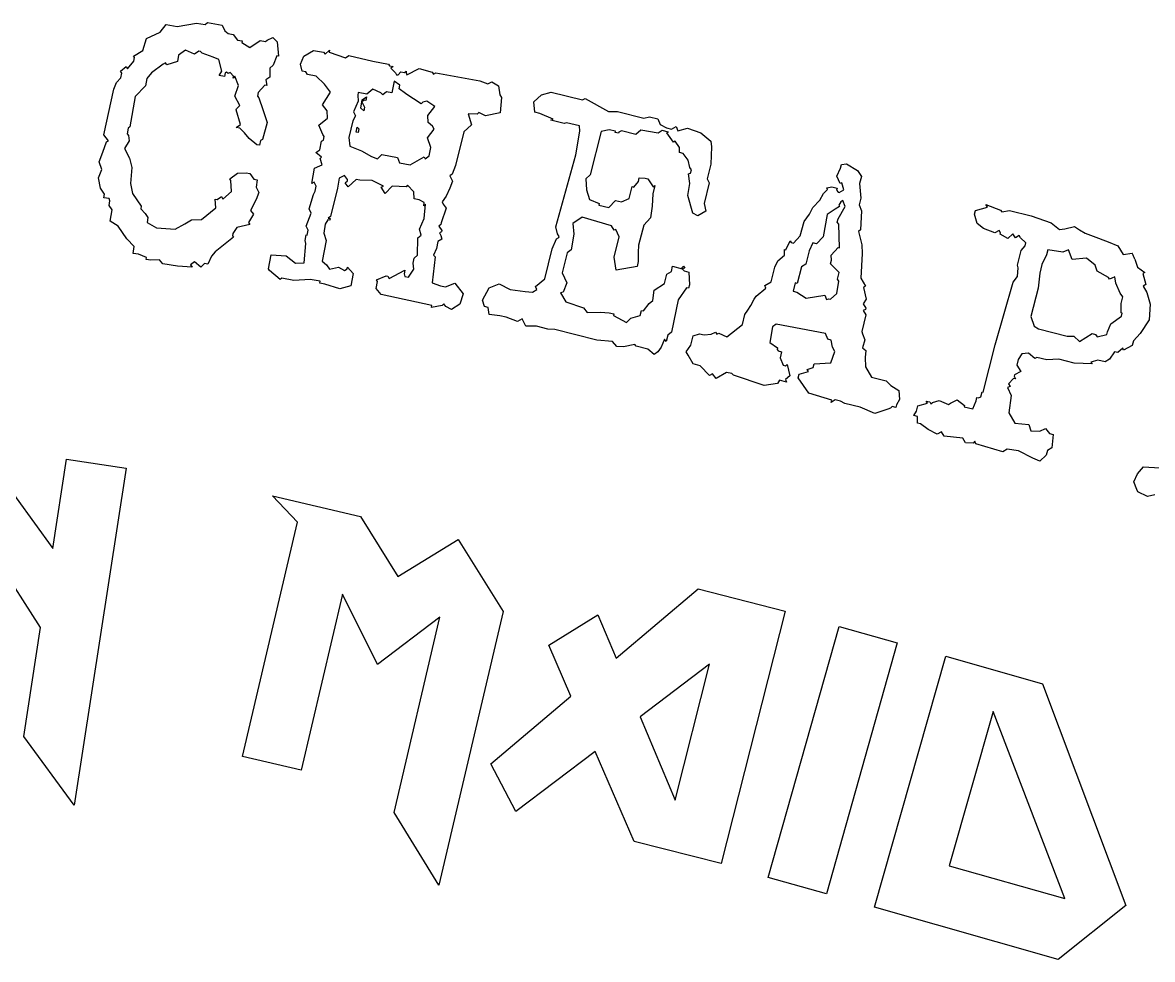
# Model space of a CAD drawing. Extents: x 7.4 to 31.4, y 13.7 to 28.6.
# Drawn here: x 22.539 to 25.47, y 22.854 to 25.285 of the extents above; entities that cross this region are included whole.
import ezdxf

# ---------------------------------------------------------------- set-up
doc = ezdxf.new("R2010")
doc.units = 0
doc.header["$MEASUREMENT"] = 0
doc.layers.add('APS_GEOMETRY', color=7, linetype='Continuous')

msp = doc.modelspace()

# ---------------------------------------------------------------- linework, layer by layer
at = {"layer": 'APS_GEOMETRY'}
for p, q in [((22.895841, 25.259669), (22.91202, 25.279361)), ((22.91202, 25.279361), (22.940068, 25.274586)), ((22.940068, 25.274586), (22.990682, 25.283072)), ((22.990682, 25.283072), (23.012497, 25.279359)), ((23.012497, 25.279359), (23.018752, 25.284707)), ((23.018752, 25.284707), (23.057187, 25.278164)), ((23.057187, 25.278164), (23.064237, 25.263068)), ((22.851503, 25.212703), (22.860963, 25.243159)), ((22.860963, 25.243159), (22.895841, 25.259669)), ((23.064237, 25.263068), (23.072702, 25.256282)), ((23.072702, 25.256282), (23.085168, 25.25416)), ((23.085168, 25.25416), (23.09655, 25.239396)), ((23.09655, 25.239396), (23.109015, 25.237274)), ((23.109015, 25.237274), (23.108308, 25.233119)), ((23.128531, 25.220056), (23.155098, 25.23798)), ((23.155098, 25.23798), (23.169642, 25.235504)), ((23.169642, 25.235504), (23.173465, 25.239129)), ((23.173465, 25.239129), (23.188561, 25.246179)), ((23.188561, 25.246179), (23.199435, 25.234708)), ((22.826505, 25.197718), (22.851503, 25.212703)), ((22.961682, 25.213186), (22.943447, 25.200257)), ((22.985552, 25.202709), (22.961682, 25.213186)), ((22.996493, 25.210467), (22.985552, 25.202709)), ((23.000648, 25.209759), (22.996493, 25.210467)), ((23.005311, 25.205759), (23.000648, 25.209759)), ((23.108308, 25.233119), (23.128531, 25.220056)), ((23.199435, 25.234708), (23.202772, 25.197797)), ((23.26858, 25.198011), (23.293767, 25.212675)), ((23.293767, 25.212675), (23.319678, 25.207923)), ((23.319678, 25.207923), (23.3241, 25.202827)), ((23.3241, 25.202827), (23.33571, 25.213553)), ((23.33571, 25.213553), (23.334759, 25.208371)), ((23.334759, 25.208371), (23.376959, 25.193132)), ((22.81132, 25.165029), (22.827499, 25.184722)), ((22.829091, 25.194071), (22.826505, 25.197718)), ((22.827499, 25.184722), (22.829091, 25.194071)), ((22.910117, 25.180277), (22.904216, 25.177006)), ((22.913565, 25.175415), (22.910117, 25.180277)), ((22.940618, 25.183636), (22.913565, 25.175415)), ((22.943447, 25.200257), (22.940618, 25.183636)), ((23.033337, 25.194574), (23.005311, 25.205759)), ((23.048388, 25.188805), (23.033337, 25.194574)), ((23.056079, 25.158636), (23.048388, 25.188805)), ((23.198616, 25.198504), (23.189178, 25.174457)), ((23.202772, 25.197797), (23.198616, 25.198504)), ((23.260442, 25.177006), (23.26858, 25.198011)), ((23.376959, 25.193132), (23.385545, 25.199056)), ((23.385545, 25.199056), (23.448199, 25.184351)), ((23.448199, 25.184351), (23.48862, 25.176937)), ((22.793108, 25.15851), (22.808049, 25.170931)), ((22.796556, 25.153647), (22.793108, 25.15851)), ((22.794433, 25.141182), (22.796556, 25.153647)), ((22.808049, 25.170931), (22.81132, 25.165029)), ((22.873648, 25.154419), (22.861469, 25.13939)), ((22.904216, 25.177006), (22.873648, 25.154419)), ((23.048763, 25.147054), (23.056079, 25.158636)), ((23.064897, 25.153928), (23.063306, 25.144579)), ((23.068544, 25.156514), (23.064897, 25.153928)), ((23.072169, 25.15269), (23.068544, 25.156514)), ((23.077894, 25.154922), (23.072169, 25.15269)), ((23.086005, 25.146059), (23.077894, 25.154922)), ((23.189178, 25.174457), (23.180315, 25.166346)), ((23.180315, 25.166346), (23.18058, 25.142785)), ((23.264656, 25.159092), (23.260442, 25.177006)), ((23.273984, 25.157381), (23.264656, 25.159092)), ((23.278026, 25.150212), (23.273984, 25.157381)), ((23.300828, 25.14603), (23.278026, 25.150212)), ((23.48862, 25.176937), (23.490969, 25.172221)), ((23.490969, 25.172221), (23.500297, 25.17051)), ((23.500297, 25.17051), (23.494165, 25.166279)), ((23.494165, 25.166279), (23.506964, 25.154289)), ((23.506964, 25.154289), (23.509313, 25.149573)), ((23.509313, 25.149573), (23.513459, 25.148813)), ((23.513459, 25.148813), (23.520352, 25.15719)), ((23.520352, 25.15719), (23.52968, 25.15548)), ((23.52968, 25.15548), (23.534586, 25.158865)), ((23.534586, 25.158865), (23.533826, 25.154719)), ((23.533826, 25.154719), (23.535985, 25.148967)), ((23.535985, 25.148967), (23.567961, 25.1656)), ((23.567961, 25.1656), (23.601594, 25.156217)), ((23.601594, 25.156217), (23.604979, 25.151311)), ((23.604979, 25.151311), (23.610922, 25.154506)), ((23.610922, 25.154506), (23.724931, 25.133596)), ((22.775624, 25.112317), (22.782785, 25.129269)), ((22.782785, 25.129269), (22.794433, 25.141182)), ((22.858286, 25.120691), (22.831166, 25.093241)), ((22.861469, 25.13939), (22.858286, 25.120691)), ((23.063306, 25.144579), (23.048763, 25.147054)), ((23.085121, 25.140865), (23.086005, 25.146059)), ((23.09016, 25.145351), (23.085121, 25.140865)), ((23.089982, 25.094075), (23.098912, 25.121415)), ((23.098912, 25.121415), (23.09016, 25.145351)), ((23.167517, 25.122562), (23.150299, 25.103046)), ((23.172711, 25.121678), (23.167517, 25.122562)), ((23.18058, 25.142785), (23.169816, 25.136067)), ((23.169816, 25.136067), (23.172711, 25.121678)), ((23.322661, 25.124884), (23.300828, 25.14603)), ((23.338085, 25.103843), (23.322661, 25.124884)), ((23.502972, 25.132524), (23.497459, 25.102467)), ((23.518225, 25.122227), (23.502972, 25.132524)), ((23.516514, 25.112899), (23.518225, 25.122227)), ((23.724931, 25.133596), (23.745936, 25.125458)), ((23.745936, 25.125458), (23.756595, 25.131002)), ((23.756595, 25.131002), (23.773921, 25.120325)), ((23.773921, 25.120325), (23.777184, 25.097229)), ((22.750093, 24.993739), (22.775624, 25.112317)), ((22.831166, 25.093241), (22.817726, 25.014293)), ((23.102889, 25.06943), (23.089982, 25.094075)), ((23.150299, 25.103046), (23.148707, 25.093697)), ((23.148707, 25.093697), (23.152332, 25.089874)), ((23.152332, 25.089874), (23.1621, 25.05935)), ((23.317112, 25.071265), (23.338085, 25.103843)), ((23.409809, 25.103544), (23.408478, 25.096289)), ((23.408478, 25.096289), (23.409963, 25.081018)), ((23.432611, 25.099362), (23.409809, 25.103544)), ((23.420241, 25.08449), (23.43128, 25.092107)), ((23.43128, 25.092107), (23.429569, 25.082779)), ((23.44771, 25.111591), (23.432611, 25.099362)), ((23.468525, 25.102417), (23.44771, 25.111591)), ((23.473983, 25.097131), (23.468525, 25.102417)), ((23.482949, 25.105128), (23.473983, 25.097131)), ((23.497459, 25.102467), (23.482949, 25.105128)), ((23.532423, 25.100339), (23.516514, 25.112899)), ((23.54099, 25.094483), (23.532423, 25.100339)), ((23.553514, 25.086829), (23.54099, 25.094483)), ((23.777184, 25.097229), (23.781226, 25.09006)), ((23.781226, 25.09006), (23.778338, 25.050951)), ((23.865765, 25.078806), (23.885734, 25.097682)), ((23.885734, 25.097682), (23.910281, 25.104539)), ((23.910281, 25.104539), (23.992026, 25.083946)), ((23.093495, 25.058203), (23.094026, 25.061319)), ((23.094026, 25.061319), (23.102889, 25.06943)), ((23.329341, 25.056166), (23.317112, 25.071265)), ((23.409963, 25.081018), (23.397385, 25.053328)), ((23.416249, 25.062724), (23.420241, 25.08449)), ((23.424627, 25.055831), (23.416249, 25.062724)), ((23.425423, 25.083539), (23.419291, 25.079307)), ((23.419291, 25.079307), (23.426338, 25.065159)), ((23.426338, 25.065159), (23.424627, 25.055831)), ((23.429569, 25.082779), (23.425423, 25.083539)), ((23.573568, 25.073509), (23.553514, 25.086829)), ((23.577628, 25.078121), (23.573568, 25.073509)), ((23.587717, 25.080556), (23.577628, 25.078121)), ((23.608808, 25.067046), (23.587717, 25.080556)), ((23.590581, 25.043606), (23.608808, 25.067046)), ((23.867762, 25.052223), (23.865765, 25.078806)), ((23.992026, 25.083946), (23.998422, 25.087768)), ((23.998422, 25.087768), (24.059443, 25.053923)), ((23.104103, 25.020054), (23.093495, 25.058203)), ((23.1621, 25.05935), (23.173416, 25.025357)), ((23.307417, 25.018406), (23.330065, 25.03675)), ((23.330065, 25.03675), (23.329341, 25.056166)), ((23.402929, 25.04267), (23.396312, 25.029956)), ((23.397385, 25.053328), (23.402929, 25.04267)), ((23.591496, 25.025226), (23.590581, 25.043606)), ((23.718672, 25.046896), (23.695299, 25.047969)), ((23.695299, 25.047969), (23.704021, 25.019586)), ((23.722732, 25.051508), (23.718672, 25.046896)), ((23.740437, 25.042904), (23.722732, 25.051508)), ((23.778338, 25.050951), (23.740437, 25.042904)), ((23.881046, 25.048877), (23.867762, 25.052223)), ((23.915265, 25.033737), (23.881046, 25.048877)), ((23.909383, 25.031958), (23.915265, 25.033737)), ((23.944125, 25.023207), (23.909383, 25.031958)), ((24.059443, 25.053923), (24.082188, 25.053627)), ((24.082188, 25.053627), (24.15065, 25.036381)), ((24.15065, 25.036381), (24.165735, 25.040187)), ((24.165735, 25.040187), (24.187193, 25.034782)), ((24.187193, 25.034782), (24.193301, 25.020203)), ((22.812863, 25.010845), (22.810388, 24.996302)), ((22.817726, 25.014293), (22.812863, 25.010845)), ((23.093163, 25.012297), (23.104103, 25.020054)), ((23.102512, 25.010705), (23.093163, 25.012297)), ((23.114424, 24.999057), (23.102512, 25.010705)), ((23.173416, 25.025357), (23.161656, 24.981396)), ((23.317935, 24.993979), (23.307417, 25.018406)), ((23.396312, 25.029956), (23.385219, 24.986995)), ((23.404844, 25.000537), (23.407125, 25.012974)), ((23.407125, 25.012974), (23.411737, 25.008915)), ((23.411737, 25.008915), (23.410026, 24.999587)), ((23.589644, 24.985927), (23.606644, 25.00852)), ((23.602602, 25.015689), (23.591496, 25.025226)), ((23.606644, 25.00852), (23.602602, 25.015689)), ((23.704021, 25.019586), (23.683446, 25.000862)), ((23.950007, 25.024985), (23.944125, 25.023207)), ((23.983727, 25.016491), (23.950007, 25.024985)), ((23.974647, 24.941625), (23.984725, 25.003199)), ((23.984725, 25.003199), (23.983727, 25.016491)), ((24.039927, 25.002333), (24.011612, 24.889933)), ((24.060636, 25.006896), (24.039927, 25.002333)), ((24.076985, 25.002778), (24.060636, 25.006896)), ((24.076213, 24.999712), (24.076985, 25.002778)), ((24.092577, 25.004283), (24.086181, 25.000461)), ((24.130385, 24.994759), (24.092577, 25.004283)), ((24.142927, 25.005726), (24.130385, 24.994759)), ((24.187638, 24.997723), (24.142927, 25.005726)), ((24.198129, 25.00486), (24.187638, 24.997723)), ((24.193301, 25.020203), (24.209642, 25.01174)), ((24.214478, 25.000742), (24.198129, 25.00486)), ((24.209642, 25.01174), (24.222926, 25.008394)), ((24.222926, 25.008394), (24.234439, 25.015273)), ((24.234439, 25.015273), (24.239275, 25.004275)), ((24.239275, 25.004275), (24.263822, 25.011131)), ((24.263822, 25.011131), (24.298813, 24.999057)), ((22.747683, 24.948187), (22.756613, 24.975527)), ((22.762337, 24.977759), (22.750093, 24.993739)), ((22.756613, 24.975527), (22.762337, 24.977759)), ((22.815868, 24.978266), (22.803844, 24.957866)), ((22.810388, 24.996302), (22.813835, 24.991439)), ((22.813835, 24.991439), (22.815868, 24.978266)), ((23.126845, 24.984115), (23.114424, 24.999057)), ((23.146538, 24.967936), (23.126845, 24.984115)), ((23.155932, 24.979164), (23.15381, 24.966698)), ((23.161656, 24.981396), (23.155932, 24.979164)), ((23.310712, 24.954594), (23.314894, 24.977396)), ((23.314894, 24.977396), (23.31961, 24.979745)), ((23.321321, 24.989073), (23.317935, 24.993979)), ((23.31961, 24.979745), (23.321321, 24.989073)), ((23.385219, 24.986995), (23.388482, 24.963899)), ((23.410026, 24.999587), (23.404844, 25.000537)), ((23.5979, 24.960843), (23.589644, 24.985927)), ((23.683446, 25.000862), (23.662105, 24.913714)), ((24.085409, 24.997396), (24.076213, 24.999712)), ((24.086181, 25.000461), (24.085409, 24.997396)), ((24.21064, 24.998448), (24.214478, 25.000742)), ((24.227465, 24.97465), (24.21064, 24.998448)), ((24.232325, 24.976686), (24.227465, 24.97465)), ((24.243541, 24.96082), (24.232325, 24.976686)), ((24.298813, 24.999057), (24.324842, 24.977286)), ((24.324842, 24.977286), (24.326605, 24.962716)), ((22.738068, 24.923101), (22.747683, 24.948187)), ((22.803844, 24.957866), (22.816751, 24.933222)), ((23.15381, 24.966698), (23.146538, 24.967936)), ((23.299863, 24.948013), (23.310712, 24.954594)), ((23.314735, 24.935644), (23.299863, 24.948013)), ((23.388482, 24.963899), (23.418435, 24.951978)), ((23.418435, 24.951978), (23.444708, 24.937517)), ((23.593908, 24.939078), (23.5979, 24.960843)), ((24.243518, 24.947786), (24.243541, 24.96082)), ((24.252714, 24.94547), (24.243518, 24.947786)), ((24.265717, 24.928068), (24.252714, 24.94547)), ((24.326605, 24.962716), (24.32499, 24.917483)), ((22.74441, 24.90385), (22.738068, 24.923101)), ((22.816751, 24.933222), (22.82221, 24.908777)), ((23.310553, 24.912842), (23.316496, 24.916037)), ((23.310866, 24.932068), (23.314735, 24.935644)), ((23.316496, 24.916037), (23.310866, 24.932068)), ((23.444708, 24.937517), (23.459685, 24.931556)), ((23.459685, 24.931556), (23.471294, 24.942283)), ((23.471294, 24.942283), (23.511716, 24.934869)), ((23.511716, 24.934869), (23.51669, 24.921101)), ((23.51669, 24.921101), (23.544674, 24.915968)), ((23.544674, 24.915968), (23.58052, 24.936177)), ((23.58052, 24.936177), (23.583905, 24.931271)), ((23.583905, 24.931271), (23.593908, 24.939078)), ((23.662105, 24.913714), (23.653777, 24.891673)), ((23.922175, 24.754897), (23.974647, 24.941625)), ((24.270537, 24.90838), (24.265717, 24.928068)), ((24.32499, 24.917483), (24.315466, 24.879676)), ((24.660892, 24.906973), (24.663208, 24.916169)), ((24.663208, 24.916169), (24.676757, 24.918189)), ((24.676757, 24.918189), (24.705095, 24.901271)), ((22.736365, 24.881704), (22.74441, 24.90385)), ((22.82221, 24.908777), (22.819468, 24.867557)), ((23.076936, 24.879308), (23.096563, 24.894139)), ((23.096563, 24.894139), (23.119085, 24.89458)), ((23.119085, 24.89458), (23.128435, 24.892988)), ((23.128435, 24.892988), (23.138778, 24.878401)), ((23.289371, 24.867446), (23.296595, 24.906831)), ((23.296595, 24.906831), (23.310553, 24.912842)), ((23.374605, 24.888238), (23.360457, 24.881191)), ((23.382222, 24.877199), (23.374605, 24.888238)), ((23.653777, 24.891673), (23.647645, 24.887441)), ((23.647645, 24.887441), (23.654692, 24.873292)), ((24.011612, 24.889933), (24.000348, 24.879731)), ((24.266419, 24.892031), (24.2723, 24.893809)), ((24.269952, 24.867234), (24.266419, 24.892031)), ((24.274617, 24.903006), (24.270537, 24.90838)), ((24.2723, 24.893809), (24.274617, 24.903006)), ((24.651399, 24.886544), (24.660892, 24.906973)), ((24.660564, 24.866849), (24.651399, 24.886544)), ((24.705095, 24.901271), (24.71529, 24.885663)), ((24.71529, 24.885663), (24.710657, 24.86727)), ((22.74147, 24.855181), (22.736365, 24.881704)), ((22.751636, 24.839555), (22.74147, 24.855181)), ((22.819468, 24.867557), (22.824573, 24.841034)), ((23.079345, 24.874623), (23.076936, 24.879308)), ((23.08098, 24.846553), (23.079345, 24.874623)), ((23.138778, 24.878401), (23.148127, 24.876809)), ((23.148127, 24.876809), (23.144944, 24.858111)), ((23.144944, 24.858111), (23.152171, 24.844054)), ((23.295314, 24.870641), (23.289371, 24.867446)), ((23.300858, 24.859983), (23.295314, 24.870641)), ((23.298577, 24.847545), (23.300858, 24.859983)), ((23.355704, 24.85528), (23.337872, 24.781416)), ((23.360457, 24.881191), (23.355704, 24.85528)), ((23.376366, 24.868631), (23.381652, 24.87409)), ((23.384173, 24.858629), (23.376366, 24.868631)), ((23.381652, 24.87409), (23.382222, 24.877199)), ((23.404748, 24.877353), (23.384173, 24.858629)), ((23.414076, 24.875642), (23.404748, 24.877353)), ((23.44612, 24.875122), (23.414076, 24.875642)), ((23.475503, 24.860091), (23.44612, 24.875122)), ((23.46975, 24.857932), (23.475503, 24.860091)), ((23.479527, 24.84114), (23.46975, 24.857932)), ((23.498029, 24.860244), (23.479527, 24.84114)), ((23.534219, 24.858964), (23.498029, 24.860244)), ((23.538088, 24.862539), (23.534219, 24.858964)), ((23.554273, 24.845643), (23.538088, 24.862539)), ((23.647124, 24.855397), (23.63795, 24.834582)), ((23.654692, 24.873292), (23.647124, 24.855397)), ((24.000348, 24.879731), (24.00183, 24.851104)), ((24.112452, 24.828671), (24.120174, 24.859325)), ((24.120174, 24.859325), (24.125283, 24.858038)), ((24.125283, 24.858038), (24.136554, 24.872586)), ((24.136554, 24.872586), (24.138871, 24.881782)), ((24.138871, 24.881782), (24.153949, 24.881244)), ((24.153949, 24.881244), (24.161101, 24.879442)), ((24.161101, 24.879442), (24.175376, 24.858459)), ((24.179471, 24.861774), (24.174065, 24.840316)), ((24.175376, 24.858459), (24.179471, 24.861774)), ((24.265296, 24.835808), (24.269952, 24.867234)), ((24.320302, 24.868677), (24.306917, 24.815543)), ((24.315466, 24.879676), (24.320302, 24.868677)), ((24.625276, 24.856178), (24.638825, 24.858199)), ((24.627312, 24.851319), (24.625276, 24.856178)), ((24.638825, 24.858199), (24.652109, 24.854852)), ((24.652109, 24.854852), (24.650822, 24.849743)), ((24.664402, 24.869142), (24.660564, 24.866849)), ((24.66948, 24.850476), (24.664402, 24.869142)), ((24.710657, 24.86727), (24.714167, 24.829439)), ((22.750045, 24.830206), (22.751636, 24.839555)), ((22.763549, 24.827907), (22.750045, 24.830206)), ((22.765781, 24.822182), (22.763549, 24.827907)), ((22.824573, 24.841034), (22.846807, 24.808389)), ((23.040643, 24.804251), (23.039162, 24.826949)), ((23.039162, 24.826949), (23.044356, 24.826065)), ((23.044356, 24.826065), (23.055297, 24.833823)), ((23.055297, 24.833823), (23.058391, 24.826883)), ((23.058391, 24.826883), (23.08098, 24.846553)), ((23.144833, 24.826063), (23.130355, 24.797529)), ((23.152171, 24.844054), (23.144833, 24.826063)), ((23.282578, 24.801199), (23.293757, 24.838787)), ((23.293757, 24.838787), (23.298577, 24.847545)), ((23.555188, 24.827263), (23.554273, 24.845643)), ((23.567625, 24.824982), (23.555188, 24.827263)), ((23.63795, 24.834582), (23.627653, 24.819329)), ((24.00183, 24.851104), (24.009451, 24.825278)), ((24.092757, 24.819506), (24.112452, 24.828671)), ((24.174065, 24.840316), (24.172474, 24.808117)), ((24.277737, 24.790294), (24.265296, 24.835808)), ((24.607328, 24.823753), (24.61707, 24.840859)), ((24.61707, 24.840859), (24.627312, 24.851319)), ((24.650822, 24.849743), (24.654901, 24.844369)), ((24.654901, 24.844369), (24.657967, 24.843597)), ((24.657967, 24.843597), (24.66948, 24.850476)), ((24.714167, 24.829439), (24.709791, 24.812068)), ((22.763659, 24.809717), (22.765781, 24.822182)), ((22.771416, 24.798776), (22.763659, 24.809717)), ((22.766465, 24.76969), (22.771416, 24.798776)), ((22.846807, 24.808389), (22.845569, 24.801117)), ((22.845569, 24.801117), (22.857482, 24.789469)), ((23.003466, 24.774237), (23.040643, 24.804251)), ((23.130355, 24.797529), (23.138289, 24.787627)), ((23.288122, 24.79054), (23.282578, 24.801199)), ((23.581375, 24.818175), (23.567625, 24.824982)), ((23.579664, 24.808847), (23.581375, 24.818175)), ((23.58476, 24.813269), (23.579664, 24.808847)), ((23.581216, 24.776423), (23.58476, 24.813269)), ((23.637619, 24.803574), (23.625214, 24.765139)), ((23.627653, 24.819329), (23.629812, 24.813577)), ((23.629812, 24.813577), (23.637619, 24.803574)), ((24.009451, 24.825278), (24.035246, 24.81552)), ((24.035246, 24.81552), (24.034216, 24.811433)), ((24.034216, 24.811433), (24.059762, 24.804997)), ((24.059762, 24.804997), (24.077429, 24.823367)), ((24.077429, 24.823367), (24.092757, 24.819506)), ((24.172474, 24.808117), (24.168075, 24.777712)), ((24.306917, 24.815543), (24.311738, 24.795855)), ((24.58094, 24.788021), (24.589661, 24.805384)), ((24.589661, 24.805384), (24.607328, 24.823753)), ((24.647155, 24.80068), (24.626173, 24.786406)), ((24.658668, 24.80756), (24.647155, 24.80068)), ((24.655034, 24.775876), (24.672724, 24.807279)), ((24.661757, 24.819822), (24.656375, 24.811398)), ((24.656375, 24.811398), (24.658668, 24.80756)), ((24.666874, 24.822879), (24.661757, 24.819822)), ((24.672724, 24.807279), (24.666874, 24.822879)), ((24.709791, 24.812068), (24.715641, 24.796468)), ((24.715641, 24.796468), (24.712996, 24.747148)), ((25.008677, 24.787908), (25.010936, 24.796966)), ((25.010936, 24.796966), (25.042556, 24.806187)), ((25.042556, 24.806187), (25.037676, 24.812749)), ((25.037676, 24.812749), (25.07642, 24.79827)), ((25.07642, 24.79827), (25.079602, 24.793608)), ((25.079602, 24.793608), (25.099023, 24.797454)), ((25.099023, 24.797454), (25.155257, 24.783434)), ((22.786688, 24.756627), (22.766465, 24.76969)), ((22.857482, 24.789469), (22.864201, 24.778705)), ((22.864201, 24.778705), (22.862079, 24.766239)), ((22.95977, 24.762435), (22.977651, 24.773287)), ((22.977651, 24.773287), (23.003466, 24.774237)), ((23.138289, 24.787627), (23.12505, 24.766365)), ((23.274404, 24.756632), (23.288122, 24.79054)), ((23.330979, 24.773038), (23.324552, 24.761361)), ((23.336161, 24.772088), (23.330979, 24.773038)), ((23.337872, 24.781416), (23.331739, 24.777184)), ((23.331739, 24.777184), (23.336921, 24.776233)), ((23.336921, 24.776233), (23.336161, 24.772088)), ((23.568639, 24.748733), (23.581216, 24.776423)), ((23.990458, 24.780076), (23.966659, 24.763251)), ((24.067344, 24.757448), (23.990458, 24.780076)), ((24.168075, 24.777712), (24.150407, 24.759343)), ((24.29127, 24.783625), (24.277737, 24.790294)), ((24.311738, 24.795855), (24.29127, 24.783625)), ((24.556814, 24.731072), (24.566338, 24.768879)), ((24.566338, 24.768879), (24.58094, 24.788021)), ((24.626173, 24.786406), (24.616103, 24.729176)), ((24.652717, 24.766679), (24.655034, 24.775876)), ((25.015681, 24.763729), (25.008677, 24.787908)), ((25.155257, 24.783434), (25.207225, 24.76537)), ((22.809961, 24.723805), (22.786688, 24.756627)), ((22.862079, 24.766239), (22.886457, 24.752469)), ((22.886457, 24.752469), (22.934949, 24.74849)), ((22.934949, 24.74849), (22.95977, 24.762435)), ((23.084934, 24.737921), (23.083873, 24.731688)), ((23.095035, 24.753304), (23.084934, 24.737921)), ((23.128321, 24.760464), (23.095035, 24.753304)), ((23.12505, 24.766365), (23.128321, 24.760464)), ((23.279948, 24.745973), (23.274404, 24.756632)), ((23.277667, 24.733535), (23.279948, 24.745973)), ((23.324552, 24.761361), (23.32037, 24.738559)), ((23.32037, 24.738559), (23.326466, 24.719229)), ((23.573232, 24.732892), (23.568639, 24.748733)), ((23.624453, 24.760994), (23.619357, 24.756572)), ((23.619357, 24.756572), (23.626974, 24.745533)), ((23.626214, 24.741387), (23.620461, 24.739228)), ((23.620461, 24.739228), (23.624503, 24.732059)), ((23.625214, 24.765139), (23.624453, 24.760994)), ((23.626974, 24.745533), (23.626214, 24.741387)), ((23.927253, 24.736232), (23.922175, 24.754897)), ((23.966659, 24.763251), (23.969421, 24.735389)), ((24.074223, 24.745935), (24.067344, 24.757448)), ((24.078061, 24.748228), (24.074223, 24.745935)), ((24.087226, 24.728533), (24.078061, 24.748228)), ((24.150407, 24.759343), (24.137279, 24.70723)), ((24.656796, 24.761305), (24.652717, 24.766679)), ((24.658731, 24.699965), (24.656796, 24.761305)), ((24.712996, 24.747148), (24.707622, 24.743068)), ((24.707622, 24.743068), (24.716249, 24.708295)), ((25.031827, 24.750083), (25.015681, 24.763729)), ((25.061747, 24.739416), (25.031827, 24.750083)), ((25.072988, 24.745301), (25.061747, 24.739416)), ((25.075804, 24.73917), (25.072988, 24.745301)), ((25.075039, 24.736102), (25.075804, 24.73917)), ((25.207225, 24.76537), (25.228884, 24.747702)), ((25.228884, 24.747702), (25.243375, 24.749197)), ((25.243375, 24.749197), (25.267726, 24.755394)), ((25.267726, 24.755394), (25.280798, 24.746841)), ((25.280798, 24.746841), (25.296165, 24.738785)), ((25.296165, 24.738785), (25.316891, 24.730444)), ((22.828946, 24.70347), (22.809961, 24.723805)), ((23.086458, 24.728041), (23.038341, 24.69027)), ((23.083873, 24.731688), (23.086458, 24.728041)), ((23.269733, 24.66107), (23.273675, 24.71177)), ((23.271896, 24.719595), (23.274557, 24.734106)), ((23.273675, 24.71177), (23.271896, 24.719595)), ((23.274557, 24.734106), (23.277667, 24.733535)), ((23.326466, 24.719229), (23.316581, 24.665333)), ((23.563728, 24.681069), (23.564456, 24.725931)), ((23.564456, 24.725931), (23.573232, 24.732892)), ((23.616279, 24.716426), (23.613047, 24.698806)), ((23.627128, 24.723007), (23.616279, 24.716426)), ((23.624503, 24.732059), (23.627128, 24.723007)), ((23.913127, 24.69741), (23.924164, 24.72397)), ((23.924164, 24.72397), (23.930303, 24.72677)), ((23.931075, 24.729836), (23.927253, 24.736232)), ((23.930303, 24.72677), (23.931075, 24.729836)), ((23.969421, 24.735389), (23.962447, 24.694766)), ((24.074098, 24.67642), (24.087226, 24.728533)), ((24.519436, 24.694848), (24.530723, 24.718085)), ((24.530723, 24.718085), (24.533016, 24.714247)), ((24.533016, 24.714247), (24.539147, 24.712703)), ((24.539147, 24.712703), (24.556814, 24.731072)), ((24.589239, 24.713124), (24.579746, 24.692695)), ((24.598436, 24.710807), (24.589239, 24.713124)), ((24.616103, 24.729176), (24.598436, 24.710807)), ((24.716249, 24.708295), (24.716974, 24.685293)), ((25.094981, 24.724614), (25.075039, 24.736102)), ((25.107752, 24.736634), (25.094981, 24.724614)), ((25.114914, 24.726161), (25.107752, 24.736634)), ((25.124111, 24.732556), (25.114914, 24.726161)), ((25.127948, 24.726169), (25.124111, 24.732556)), ((25.142013, 24.712889), (25.127948, 24.726169)), ((25.140229, 24.705731), (25.142013, 24.712889)), ((25.316891, 24.730444), (25.355524, 24.715518)), ((25.355524, 24.715518), (25.380089, 24.705151)), ((22.82594, 24.685811), (22.828946, 24.70347)), ((22.839444, 24.683512), (22.82594, 24.685811)), ((22.860551, 24.675643), (22.839444, 24.683512)), ((23.028947, 24.679042), (23.02004, 24.658112)), ((23.038341, 24.69027), (23.028947, 24.679042)), ((23.176968, 24.645944), (23.183621, 24.68222)), ((23.183621, 24.68222), (23.22273, 24.679332)), ((23.22273, 24.679332), (23.247207, 24.660916)), ((23.554762, 24.673072), (23.563728, 24.681069)), ((23.613047, 24.698806), (23.60548, 24.680911)), ((23.60548, 24.680911), (23.609055, 24.677041)), ((23.893564, 24.619752), (23.913127, 24.69741)), ((23.951956, 24.687629), (23.938828, 24.635516)), ((23.962447, 24.694766), (23.951956, 24.687629)), ((24.137279, 24.70723), (24.135712, 24.688065)), ((24.135712, 24.688065), (24.136437, 24.665063)), ((24.498173, 24.666518), (24.516089, 24.681565)), ((24.516089, 24.681565), (24.515348, 24.695878)), ((24.515348, 24.695878), (24.519436, 24.694848)), ((24.579746, 24.692695), (24.570995, 24.657953)), ((24.636719, 24.681603), (24.654643, 24.700994)), ((24.637717, 24.668312), (24.636719, 24.681603)), ((24.654643, 24.700994), (24.658731, 24.699965)), ((24.716974, 24.685293), (24.714049, 24.621917)), ((25.120071, 24.655371), (25.129503, 24.693202)), ((25.129503, 24.693202), (25.140229, 24.705731)), ((25.195191, 24.682254), (25.183452, 24.656946)), ((25.198505, 24.695546), (25.195191, 24.682254)), ((25.238123, 24.688927), (25.198505, 24.695546)), ((25.252686, 24.69507), (25.238123, 24.688927)), ((25.261647, 24.67003), (25.252686, 24.69507)), ((25.380089, 24.705151), (25.394024, 24.682638)), ((25.394024, 24.682638), (25.41779, 24.686487)), ((22.859667, 24.670449), (22.860551, 24.675643)), ((22.872133, 24.668327), (22.859667, 24.670449)), ((22.894655, 24.668768), (22.872133, 24.668327)), ((22.902589, 24.658866), (22.894655, 24.668768)), ((22.941024, 24.652323), (22.902589, 24.658866)), ((22.979128, 24.650112), (22.941024, 24.652323)), ((22.984721, 24.664124), (22.974819, 24.65619)), ((22.974819, 24.65619), (22.979128, 24.650112)), ((23.001651, 24.650553), (22.984721, 24.664124)), ((23.010691, 24.659703), (23.001651, 24.650553)), ((23.02004, 24.658112), (23.010691, 24.659703)), ((23.247207, 24.660916), (23.269733, 24.66107)), ((23.316581, 24.665333), (23.327688, 24.655797)), ((23.327688, 24.655797), (23.335305, 24.644758)), ((23.335305, 24.644758), (23.358781, 24.650094)), ((23.358781, 24.650094), (23.374414, 24.64187)), ((23.381583, 24.645912), (23.382344, 24.650058)), ((23.382344, 24.650058), (23.396411, 24.633299)), ((23.552481, 24.660634), (23.554762, 24.673072)), ((23.553965, 24.645364), (23.552481, 24.660634)), ((23.609055, 24.677041), (23.602072, 24.609757)), ((24.078638, 24.642677), (24.074098, 24.67642)), ((24.133091, 24.651779), (24.078638, 24.642677)), ((24.136437, 24.665063), (24.133091, 24.651779)), ((24.222262, 24.639096), (24.225608, 24.65238)), ((24.225608, 24.65238), (24.250132, 24.646202)), ((24.249882, 24.649525), (24.253977, 24.65284)), ((24.253977, 24.65284), (24.257035, 24.647723)), ((24.481207, 24.612112), (24.490731, 24.64992)), ((24.490731, 24.64992), (24.498173, 24.666518)), ((24.559482, 24.651074), (24.548671, 24.608157)), ((24.570995, 24.657953), (24.559482, 24.651074)), ((24.6354, 24.659116), (24.637717, 24.668312)), ((24.657849, 24.636074), (24.6354, 24.659116)), ((25.121609, 24.648472), (25.120071, 24.655371)), ((25.183452, 24.656946), (25.177844, 24.634452)), ((25.299469, 24.673632), (25.261647, 24.67003)), ((25.321972, 24.65499), (25.299469, 24.673632)), ((25.326837, 24.639659), (25.321972, 24.65499)), ((25.424701, 24.670646), (25.431614, 24.650461)), ((25.431614, 24.650461), (25.450791, 24.635906)), ((23.179317, 24.641228), (23.176968, 24.645944)), ((23.207179, 24.617905), (23.179317, 24.641228)), ((23.212085, 24.621291), (23.207179, 24.617905)), ((23.243178, 24.615588), (23.212085, 24.621291)), ((23.374414, 24.64187), (23.381583, 24.645912)), ((23.396411, 24.633299), (23.390604, 24.601639)), ((23.457692, 24.616954), (23.482119, 24.627473)), ((23.482119, 24.627473), (23.486265, 24.626712)), ((23.486265, 24.626712), (23.490497, 24.620579)), ((23.490497, 24.620579), (23.530869, 24.6421)), ((23.530869, 24.6421), (23.529158, 24.632772)), ((23.529158, 24.632772), (23.531127, 24.625983)), ((23.531127, 24.625983), (23.540455, 24.624273)), ((23.540455, 24.624273), (23.553965, 24.645364)), ((23.938828, 24.635516), (23.950794, 24.609682)), ((24.204571, 24.607693), (24.210749, 24.632216)), ((24.210749, 24.632216), (24.222262, 24.639096)), ((24.250132, 24.646202), (24.249882, 24.649525)), ((24.257035, 24.647723), (24.250132, 24.646202)), ((24.250132, 24.646202), (24.255233, 24.64057)), ((24.255233, 24.64057), (24.267495, 24.637481)), ((24.267495, 24.637481), (24.268969, 24.60451)), ((24.653473, 24.618703), (24.657849, 24.636074)), ((24.714049, 24.621917), (24.726022, 24.600427)), ((25.10911, 24.611406), (25.120346, 24.625981)), ((25.120346, 24.625981), (25.121609, 24.648472)), ((25.177844, 24.634452), (25.173524, 24.595347)), ((25.356494, 24.623577), (25.326837, 24.639659)), ((25.358541, 24.618723), (25.356494, 24.623577)), ((25.364673, 24.621538), (25.358541, 24.618723)), ((25.373105, 24.624866), (25.364673, 24.621538)), ((25.375671, 24.609022), (25.373105, 24.624866)), ((25.450791, 24.635906), (25.444914, 24.634113)), ((25.444914, 24.634113), (25.452856, 24.604983)), ((23.285501, 24.618539), (23.243178, 24.615588)), ((23.311412, 24.613786), (23.285501, 24.618539)), ((23.310462, 24.608604), (23.311412, 24.613786)), ((23.322899, 24.606323), (23.310462, 24.608604)), ((23.36237, 24.593727), (23.322899, 24.606323)), ((23.390604, 24.601639), (23.36237, 24.593727)), ((23.45681, 24.594618), (23.460232, 24.613275)), ((23.469039, 24.57952), (23.45681, 24.594618)), ((23.460232, 24.613275), (23.457692, 24.616954)), ((23.602072, 24.609757), (23.623077, 24.60162)), ((23.623077, 24.60162), (23.636551, 24.599148)), ((23.636551, 24.599148), (23.660787, 24.60863)), ((23.660787, 24.60863), (23.682451, 24.58072)), ((23.731945, 24.56484), (23.749636, 24.596243)), ((23.749636, 24.596243), (23.775212, 24.607187)), ((23.775212, 24.607187), (23.804065, 24.592312)), ((23.804065, 24.592312), (23.842902, 24.586875)), ((23.862067, 24.585307), (23.87358, 24.592187)), ((23.870015, 24.599605), (23.893564, 24.619752)), ((23.87358, 24.592187), (23.870015, 24.599605)), ((23.950794, 24.609682), (23.941293, 24.584909)), ((24.17745, 24.590618), (24.204571, 24.607693)), ((24.261543, 24.596601), (24.239508, 24.565205)), ((24.266652, 24.595314), (24.261543, 24.596601)), ((24.268969, 24.60451), (24.266652, 24.595314)), ((24.44255, 24.575124), (24.467377, 24.596036)), ((24.464577, 24.602175), (24.481207, 24.612112)), ((24.467377, 24.596036), (24.464577, 24.602175)), ((24.543561, 24.609444), (24.538156, 24.587986)), ((24.548671, 24.608157), (24.543561, 24.609444)), ((24.651874, 24.582159), (24.656531, 24.613586)), ((24.656531, 24.613586), (24.653473, 24.618703)), ((24.726022, 24.600427), (24.720905, 24.59737)), ((24.720905, 24.59737), (24.727496, 24.567456)), ((25.061935, 24.448322), (25.10911, 24.611406)), ((25.173524, 24.595347), (25.155171, 24.521731)), ((25.386422, 24.58245), (25.375671, 24.609022)), ((25.452856, 24.604983), (25.446469, 24.601145)), ((25.446469, 24.601145), (25.455424, 24.584795)), ((23.600945, 24.551042), (23.469039, 24.57952)), ((23.682451, 24.58072), (23.673286, 24.554111)), ((23.737538, 24.548218), (23.731945, 24.56484)), ((23.842902, 24.586875), (23.862067, 24.585307)), ((23.941293, 24.584909), (23.93439, 24.583388)), ((23.93439, 24.583388), (23.948149, 24.560362)), ((24.164353, 24.555884), (24.173823, 24.563279)), ((24.173823, 24.563279), (24.17745, 24.590618)), ((24.239508, 24.565205), (24.222745, 24.481408)), ((24.428704, 24.550359), (24.437167, 24.5667)), ((24.437167, 24.5667), (24.44255, 24.575124)), ((24.538156, 24.587986), (24.547352, 24.58567)), ((24.547352, 24.58567), (24.571603, 24.569781)), ((24.571603, 24.569781), (24.620174, 24.577105)), ((24.620174, 24.577105), (24.62501, 24.566107)), ((24.62501, 24.566107), (24.630892, 24.567885)), ((24.630892, 24.567885), (24.634979, 24.566856)), ((24.634979, 24.566856), (24.651874, 24.582159)), ((24.727496, 24.567456), (24.720063, 24.555202)), ((25.39384, 24.572999), (25.386422, 24.58245)), ((25.389506, 24.555617), (25.39384, 24.572999)), ((25.455424, 24.584795), (25.464133, 24.554388)), ((23.599994, 24.545859), (23.600945, 24.551042)), ((23.627616, 24.550435), (23.599994, 24.545859)), ((23.631676, 24.555047), (23.627616, 24.550435)), ((23.636837, 24.548141), (23.631676, 24.555047)), ((23.651541, 24.540691), (23.636837, 24.548141)), ((23.673286, 24.554111), (23.651541, 24.540691)), ((23.746734, 24.545901), (23.737538, 24.548218)), ((23.749768, 24.52775), (23.746734, 24.545901)), ((23.948149, 24.560362), (23.994123, 24.544434)), ((23.994123, 24.544434), (24.004068, 24.532149)), ((24.004068, 24.532149), (24.038061, 24.533365)), ((24.038061, 24.533365), (24.060549, 24.532047)), ((24.141296, 24.524746), (24.144642, 24.53803)), ((24.144642, 24.53803), (24.149752, 24.536743)), ((24.149752, 24.536743), (24.164353, 24.555884)), ((24.413073, 24.52713), (24.420249, 24.538362)), ((24.420249, 24.538362), (24.428704, 24.550359)), ((24.72617, 24.540623), (24.720032, 24.537823)), ((24.720032, 24.537823), (24.726911, 24.52631)), ((24.720063, 24.555202), (24.726943, 24.543689)), ((24.726943, 24.543689), (24.72617, 24.540623)), ((25.38901, 24.531849), (25.389506, 24.555617)), ((25.464133, 24.554388), (25.461604, 24.51375)), ((23.777108, 24.524123), (23.749768, 24.52775)), ((23.793457, 24.520004), (23.777108, 24.524123)), ((23.823339, 24.509217), (23.793457, 24.520004)), ((23.834852, 24.516096), (23.823339, 24.509217)), ((23.844275, 24.497423), (23.834852, 24.516096)), ((24.060549, 24.532047), (24.072811, 24.528958)), ((24.072811, 24.528958), (24.071781, 24.524871)), ((24.071781, 24.524871), (24.10625, 24.506408)), ((24.10625, 24.506408), (24.116749, 24.51789)), ((24.116749, 24.51789), (24.141296, 24.524746)), ((24.406638, 24.501584), (24.413073, 24.52713)), ((24.726911, 24.52631), (24.7161, 24.483394)), ((25.155171, 24.521731), (25.163109, 24.496946)), ((25.362194, 24.502697), (25.390038, 24.522905)), ((25.392078, 24.531084), (25.38901, 24.531849)), ((25.390038, 24.522905), (25.392078, 24.531084)), ((25.461604, 24.51375), (25.438625, 24.478211)), ((23.872386, 24.496861), (23.844275, 24.497423)), ((23.902019, 24.489396), (23.872386, 24.496861)), ((23.920162, 24.488086), (23.902019, 24.489396)), ((24.028475, 24.460801), (23.920162, 24.488086)), ((24.213276, 24.474014), (24.209157, 24.457665)), ((24.222745, 24.481408), (24.213276, 24.474014)), ((24.278544, 24.471913), (24.295166, 24.477506)), ((24.295166, 24.477506), (24.307428, 24.474417)), ((24.307428, 24.474417), (24.325321, 24.476429)), ((24.325321, 24.476429), (24.336319, 24.481265)), ((24.336319, 24.481265), (24.340399, 24.475891)), ((24.340399, 24.475891), (24.345516, 24.478949)), ((24.345516, 24.478949), (24.365944, 24.469456)), ((24.365944, 24.469456), (24.406638, 24.501584)), ((24.484319, 24.495056), (24.477346, 24.454432)), ((24.493789, 24.50245), (24.484319, 24.495056)), ((24.622296, 24.477684), (24.493789, 24.50245)), ((24.628403, 24.463106), (24.622296, 24.477684)), ((24.7161, 24.483394), (24.717879, 24.477513)), ((24.717879, 24.477513), (24.723729, 24.461912)), ((25.163109, 24.496946), (25.174359, 24.489797)), ((25.174359, 24.489797), (25.248997, 24.471189)), ((25.281463, 24.457664), (25.313652, 24.477875)), ((25.313652, 24.477875), (25.322854, 24.475581)), ((25.322854, 24.475581), (25.326692, 24.469194)), ((25.326692, 24.469194), (25.352244, 24.475855)), ((25.352244, 24.475855), (25.353774, 24.48199)), ((25.353774, 24.48199), (25.362194, 24.502697)), ((25.438625, 24.478211), (25.420748, 24.458776)), ((24.06987, 24.456893), (24.028475, 24.460801)), ((24.080837, 24.44435), (24.06987, 24.456893)), ((24.127872, 24.449888), (24.097958, 24.443297)), ((24.13093, 24.444771), (24.127872, 24.449888)), ((24.161584, 24.437049), (24.13093, 24.444771)), ((24.204056, 24.463296), (24.195585, 24.442611)), ((24.209157, 24.457665), (24.204056, 24.463296)), ((24.26058, 24.430798), (24.272366, 24.447389)), ((24.272366, 24.447389), (24.278544, 24.471913)), ((24.477346, 24.454432), (24.497766, 24.440595)), ((24.636578, 24.461047), (24.628403, 24.463106)), ((24.640634, 24.442638), (24.636578, 24.461047)), ((24.723729, 24.461912), (24.718323, 24.440454)), ((25.031346, 24.325629), (25.061935, 24.448322)), ((25.248997, 24.471189), (25.266376, 24.4712)), ((25.266376, 24.4712), (25.281463, 24.457664)), ((25.417689, 24.446507), (25.395207, 24.434736)), ((25.420748, 24.458776), (25.417689, 24.446507)), ((24.097958, 24.443297), (24.080837, 24.44435)), ((24.17766, 24.423219), (24.161584, 24.437049)), ((24.18713, 24.430614), (24.17766, 24.423219)), ((24.195585, 24.442611), (24.18713, 24.430614)), ((24.265931, 24.421844), (24.26058, 24.430798)), ((24.278668, 24.399075), (24.265931, 24.421844)), ((24.497766, 24.440595), (24.496737, 24.436508)), ((24.496737, 24.436508), (24.49903, 24.43267)), ((24.49903, 24.43267), (24.508226, 24.430353)), ((24.508226, 24.430353), (24.504365, 24.415026)), ((24.635704, 24.4015), (24.646492, 24.431383)), ((24.646492, 24.431383), (24.640634, 24.442638)), ((24.718323, 24.440454), (24.72649, 24.43405)), ((24.72649, 24.43405), (24.725179, 24.415907)), ((24.725179, 24.415907), (24.725647, 24.391883)), ((25.131209, 24.425621), (25.122018, 24.410537)), ((25.148843, 24.426655), (25.131209, 24.425621)), ((25.164952, 24.412864), (25.148843, 24.426655)), ((25.170062, 24.415935), (25.164952, 24.412864)), ((25.196645, 24.409307), (25.170062, 24.415935)), ((25.371441, 24.430888), (25.358931, 24.411201)), ((25.380643, 24.428593), (25.371441, 24.430888)), ((25.393159, 24.439591), (25.380643, 24.428593)), ((25.395207, 24.434736), (25.393159, 24.439591)), ((24.297061, 24.394442), (24.278668, 24.399075)), ((24.321039, 24.368842), (24.297061, 24.394442)), ((24.504365, 24.415026), (24.512509, 24.395588)), ((24.512509, 24.395588), (24.51864, 24.394044)), ((24.51864, 24.394044), (24.522735, 24.397359)), ((24.522735, 24.397359), (24.529583, 24.368467)), ((24.574847, 24.384231), (24.590448, 24.390081)), ((24.590448, 24.390081), (24.592764, 24.399277)), ((24.592764, 24.399277), (24.635704, 24.4015)), ((24.725647, 24.391883), (24.7417, 24.365019)), ((25.122018, 24.410537), (25.118449, 24.396222)), ((25.118449, 24.396222), (25.128427, 24.379617)), ((25.227568, 24.411371), (25.196645, 24.409307)), ((25.267443, 24.40143), (25.227568, 24.411371)), ((25.313702, 24.399671), (25.267443, 24.40143)), ((25.329031, 24.408881), (25.310377, 24.403758)), ((25.310377, 24.403758), (25.313702, 24.399671)), ((25.347435, 24.404293), (25.329031, 24.408881)), ((25.358931, 24.411201), (25.347435, 24.404293)), ((24.328714, 24.373428), (24.321039, 24.368842)), ((24.338659, 24.361143), (24.328714, 24.373428)), ((24.365523, 24.377196), (24.338659, 24.361143)), ((24.378806, 24.373849), (24.365523, 24.377196)), ((24.383143, 24.369497), (24.378806, 24.373849)), ((24.463344, 24.342773), (24.383143, 24.369497)), ((24.502727, 24.356759), (24.497345, 24.348335)), ((24.52112, 24.352126), (24.502727, 24.356759)), ((24.529583, 24.368467), (24.51832, 24.358264)), ((24.51832, 24.358264), (24.52112, 24.352126)), ((24.551041, 24.363061), (24.553358, 24.372258)), ((24.579083, 24.323398), (24.551041, 24.363061)), ((24.553358, 24.372258), (24.577905, 24.379114)), ((24.577905, 24.379114), (24.574847, 24.384231)), ((24.7417, 24.365019), (24.779507, 24.355495)), ((25.109782, 24.361459), (25.096502, 24.347395)), ((25.114895, 24.360185), (25.109782, 24.361459)), ((25.112077, 24.370661), (25.111312, 24.367594)), ((25.111312, 24.367594), (25.114895, 24.360185)), ((25.128427, 24.379617), (25.112077, 24.370661)), ((24.497345, 24.348335), (24.463344, 24.342773)), ((24.779507, 24.355495), (24.791496, 24.342695)), ((24.791496, 24.342695), (24.812174, 24.329879)), ((24.812174, 24.329879), (24.813921, 24.306619)), ((25.101362, 24.340753), (25.094208, 24.338193)), ((25.094208, 24.338193), (25.104188, 24.317242)), ((25.096502, 24.347395), (25.101362, 24.340753)), ((24.638598, 24.305145), (24.579083, 24.323398)), ((24.647544, 24.306151), (24.637053, 24.299014)), ((24.637053, 24.299014), (24.638598, 24.305145)), ((24.660828, 24.302805), (24.647544, 24.306151)), ((24.672318, 24.296651), (24.660828, 24.302805)), ((24.813921, 24.306619), (24.80623, 24.293343)), ((24.886456, 24.297679), (24.883386, 24.302788)), ((24.883386, 24.302788), (24.892587, 24.300494)), ((24.892587, 24.300494), (24.895658, 24.295384)), ((24.895658, 24.295384), (24.899745, 24.298709)), ((24.899745, 24.298709), (24.917375, 24.304088)), ((24.917375, 24.304088), (24.940894, 24.29388)), ((24.946004, 24.29695), (24.963377, 24.305651)), ((24.963377, 24.305651), (24.982554, 24.291096)), ((25.004283, 24.28242), (25.012704, 24.303127)), ((25.012704, 24.303127), (25.014998, 24.312329)), ((25.014998, 24.312329), (25.019088, 24.311309)), ((25.019088, 24.311309), (25.025219, 24.314124)), ((25.025219, 24.314124), (25.028278, 24.326394)), ((25.028278, 24.326394), (25.031346, 24.325629)), ((25.104188, 24.317242), (25.097317, 24.272258)), ((24.712169, 24.286612), (24.672318, 24.296651)), ((24.750475, 24.270442), (24.712169, 24.286612)), ((24.783719, 24.281628), (24.750475, 24.270442)), ((24.79088, 24.28417), (24.783719, 24.281628)), ((24.795232, 24.288507), (24.79088, 24.28417)), ((24.804429, 24.286191), (24.795232, 24.288507)), ((24.80623, 24.293343), (24.804429, 24.286191)), ((24.851208, 24.265198), (24.858357, 24.276448)), ((24.858357, 24.276448), (24.861925, 24.290762)), ((24.861925, 24.290762), (24.886456, 24.297679)), ((24.940894, 24.29388), (24.946004, 24.29695)), ((24.982554, 24.291096), (24.981789, 24.288028)), ((24.981789, 24.288028), (25.004283, 24.28242)), ((25.097317, 24.272258), (25.113435, 24.245433)), ((24.86041, 24.262904), (24.851208, 24.265198)), ((24.860421, 24.245525), (24.86041, 24.262904)), ((24.868601, 24.243486), (24.860421, 24.245525)), ((24.8888, 24.228676), (24.868601, 24.243486)), ((25.113435, 24.245433), (25.149473, 24.241878)), ((25.149473, 24.241878), (25.155106, 24.22527)), ((24.911809, 24.216424), (24.8888, 24.228676)), ((24.923306, 24.223331), (24.911809, 24.216424)), ((24.930213, 24.211835), (24.923306, 24.223331)), ((24.978775, 24.206244), (24.930213, 24.211835)), ((25.155106, 24.22527), (25.177852, 24.225029)), ((25.177852, 24.225029), (25.192416, 24.231172)), ((25.192416, 24.231172), (25.203413, 24.218656)), ((25.203413, 24.218656), (25.212615, 24.216362)), ((25.212615, 24.216362), (25.209315, 24.181347)), ((22.421677, 24.187938), (22.617504, 23.920515)), ((24.985683, 24.194748), (24.978775, 24.206244)), ((25.004852, 24.193227), (24.985683, 24.194748)), ((25.009449, 24.198597), (25.004852, 24.193227)), ((25.012009, 24.191442), (25.009449, 24.198597)), ((25.081793, 24.170786), (25.012009, 24.191442)), ((25.209315, 24.181347), (25.197819, 24.174439)), ((22.617504, 23.920515), (22.653302, 24.15214)), ((22.653302, 24.15214), (22.808027, 24.128227)), ((25.093289, 24.177694), (25.081793, 24.170786)), ((25.122682, 24.173624), (25.093289, 24.177694)), ((25.160263, 24.15448), (25.122682, 24.173624)), ((25.177902, 24.146825), (25.160263, 24.15448)), ((25.19476, 24.16217), (25.177902, 24.146825)), ((25.197819, 24.174439), (25.19476, 24.16217)), ((22.808027, 24.128227), (22.67289, 23.253842)), ((25.431828, 24.113747), (25.447284, 24.132205)), ((25.447284, 24.132205), (25.48937, 24.129449)), ((25.422426, 24.093467), (25.431828, 24.113747)), ((25.429678, 24.073679), (25.422426, 24.093467)), ((25.432197, 24.06742), (25.429678, 24.073679)), ((25.457219, 24.055491), (25.432197, 24.06742)), ((23.252237, 23.988775), (23.187351, 24.056912)), ((23.187351, 24.056912), (23.415513, 24.003304)), ((25.476096, 24.059716), (25.457219, 24.055491)), ((22.585821, 23.715512), (22.415974, 23.979172)), ((23.10941, 23.38088), (23.252237, 23.988775)), ((23.415513, 24.003304), (23.51278, 23.847553)), ((23.51278, 23.847553), (23.669229, 23.943693)), ((23.669229, 23.943693), (23.786056, 23.756426)), ((23.369037, 23.801395), (23.261822, 23.345071)), ((23.459629, 23.619284), (23.369037, 23.801395)), ((24.078726, 23.635501), (24.291583, 23.815232)), ((24.291583, 23.815232), (24.517868, 23.757892)), ((23.62184, 23.741997), (23.459629, 23.619284)), ((23.502708, 23.23495), (23.62184, 23.741997)), ((23.786056, 23.756426), (23.619273, 23.046571)), ((23.904438, 23.669041), (24.031751, 23.747819)), ((24.031751, 23.747819), (24.078726, 23.635501)), ((24.517868, 23.757892), (24.351838, 23.102663)), ((22.542102, 23.43264), (22.585821, 23.715512)), ((24.473661, 23.066471), (24.657436, 23.71792)), ((24.657436, 23.71792), (24.808118, 23.675412)), ((23.961816, 23.536708), (23.904438, 23.669041)), ((24.808118, 23.675412), (24.624343, 23.023963)), ((24.74944, 22.989404), (24.934492, 23.640492)), ((24.934492, 23.640492), (25.185188, 23.569239)), ((24.321428, 23.620046), (24.141701, 23.483269)), ((24.23208, 23.26744), (24.321428, 23.620046)), ((25.185188, 23.569239), (25.400909, 22.994297)), ((23.753977, 23.361509), (23.961816, 23.536708)), ((24.141701, 23.483269), (24.23208, 23.26744)), ((25.05664, 23.497591), (24.942841, 23.097199)), ((25.243135, 23.01185), (25.05664, 23.497591)), ((22.67289, 23.253842), (22.542102, 23.43264)), ((24.024204, 23.393616), (23.818385, 23.237837)), ((24.125552, 23.160003), (24.024204, 23.393616)), ((23.261822, 23.345071), (23.10941, 23.38088)), ((23.818385, 23.237837), (23.753977, 23.361509)), ((23.619273, 23.046571), (23.502708, 23.23495)), ((24.351838, 23.102663), (24.125552, 23.160003)), ((24.942841, 23.097199), (25.243135, 23.01185)), ((24.624343, 23.023963), (24.473661, 23.066471)), ((25.225582, 22.854075), (24.74944, 22.989404)), ((25.400909, 22.994297), (25.225582, 22.854075))]:
    msp.add_line(p, q, dxfattribs=at)
for centre, radius, start, end in [((25.228107, 24.594765), 0.210695, 23.569299, 25.806278), ((25.186935, 24.576804), 0.255614, 21.538385, 23.569299)]:
    msp.add_arc(centre, radius, start, end, dxfattribs=at)

doc.saveas('drawing.dxf')
